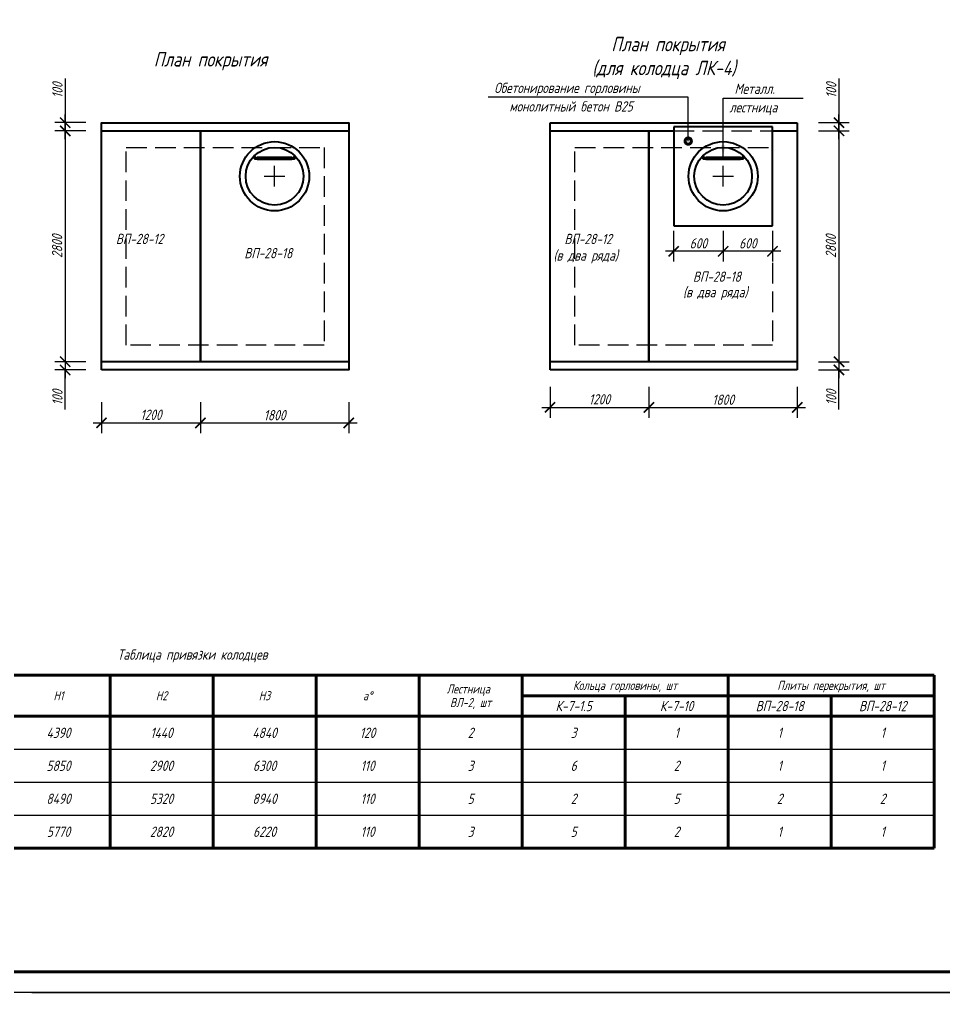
# Model space of a CAD drawing. Header units: millimetres. Extents: x 28488 to 58188, y -57829 to -36829.
# Drawn here: x 37037 to 48262, y -57829 to -46024 of the extents above; entities that cross this region are included whole.
import ezdxf
from ezdxf.enums import TextEntityAlignment as Align

# ---------------------------------------------------------------- set-up
doc = ezdxf.new("R2010")
doc.units = ezdxf.units.MM
doc.linetypes.add('GOST2.303 4', pattern=[7, 5, -2, 0])
doc.layers.get('0').update_dxf_attribs({"lineweight": 40})
for name, color, linetype in [('Линии', 7, 'Continuous'), ('Надписи', 7, 'Continuous'), ('СПДС_Надписи', 7, 'Continuous')]:
    doc.layers.add(name, color=color, linetype=linetype)
doc.styles.add('GOST 2.304', font='CS_Gost2304.shx', dxfattribs={"oblique": 15})
doc.dimstyles.new('SPDS', dxfattribs={"dimscale": 50, "dimtxt": 2.5, "dimasz": 2.5, "dimexe": 2.5, "dimexo": 0, "dimtad": 1, "dimdec": 0, "dimrnd": 0.001, "dimdsep": 46, "dimtxsty": 'GOST 2.304', "dimblk": 'ARCHTICK', "dimcen": 2.5, "dimdle": 2, "dimadec": 0, "dimazin": 2, "dimtfac": 1, "dimtdec": 0, "dimtmove": 1, "dimatfit": 3, "dimfxl": 5, "dimfxlon": 1, "dimtolj": 1, "dimtzin": 0, "dimarcsym": 0})

# ---------------------------------------------------------------- blocks, each defined once
blk = doc.blocks.new('_ArchTick')
at = {"color": 0, "linetype": 'ByBlock', "const_width": 0.15}
blk.add_lwpolyline([(-0.5, -0.5), (0.5, 0.5)], dxfattribs=at)
blk = doc.blocks.new('*D302')
at = {"layer": 'Defpoints', "color": 0, "ltscale": 50, "transparency": 16777216}
for p in [(43475, -49988), (44675, -49988), (44675, -50730)]:
    blk.add_point(p, dxfattribs=at)
at = {"layer": 'Надписи', "color": 0, "lineweight": -2, "ltscale": 50, "transparency": 16777216}
for p, q in [((43475, -50480), (43475, -50855)), ((44675, -50480), (44675, -50855)), ((43375, -50730), (44775, -50730))]:
    blk.add_line(p, q, dxfattribs=at)
at = {"layer": 'Надписи', "color": 0, "lineweight": -2, "ltscale": 50, "transparency": 16777216, "xscale": 125, "yscale": 125, "zscale": 125, "rotation": 180}
blk.add_blockref('_ArchTick', (43475, -50730), dxfattribs=at)
at = {"layer": 'Надписи', "color": 0, "lineweight": -2, "ltscale": 50, "transparency": 16777216, "xscale": 125, "yscale": 125, "zscale": 125}
blk.add_blockref('_ArchTick', (44675, -50730), dxfattribs=at)
at = {"layer": 'Надписи', "color": 0, "ltscale": 50, "transparency": 16777216, "insert": (44075, -50632), "char_height": 125, "attachment_point": 5, "style": 'GOST 2.304'}
blk.add_mtext('\\A1;1200', dxfattribs=at)
blk = doc.blocks.new('*D303')
at = {"layer": 'Defpoints', "color": 0, "ltscale": 50, "transparency": 16777216}
for p in [(44675, -49988), (46475, -49988), (46475, -50730)]:
    blk.add_point(p, dxfattribs=at)
at = {"layer": 'Надписи', "color": 0, "lineweight": -2, "ltscale": 50, "transparency": 16777216}
for p, q in [((44675, -50480), (44675, -50855)), ((46475, -50480), (46475, -50855)), ((44575, -50730), (46575, -50730))]:
    blk.add_line(p, q, dxfattribs=at)
at = {"layer": 'Надписи', "color": 0, "lineweight": -2, "ltscale": 50, "transparency": 16777216, "xscale": 125, "yscale": 125, "zscale": 125, "rotation": 180}
blk.add_blockref('_ArchTick', (44675, -50730), dxfattribs=at)
at = {"layer": 'Надписи', "color": 0, "lineweight": -2, "ltscale": 50, "transparency": 16777216, "xscale": 125, "yscale": 125, "zscale": 125}
blk.add_blockref('_ArchTick', (46475, -50730), dxfattribs=at)
at = {"layer": 'Надписи', "color": 0, "ltscale": 50, "transparency": 16777216, "insert": (45575, -50637), "char_height": 125, "attachment_point": 5, "style": 'GOST 2.304'}
blk.add_mtext('\\A1;1800', dxfattribs=at)
blk = doc.blocks.new('*D304')
at = {"layer": 'Defpoints', "color": 0, "ltscale": 50, "transparency": 16777216}
for p in [(44975, -47926), (45575, -47926), (44975, -48837)]:
    blk.add_point(p, dxfattribs=at)
at = {"layer": 'СПДС_Надписи', "color": 0, "lineweight": -2, "ltscale": 50, "transparency": 16777216}
for p, q in [((44975, -48587), (44975, -48962)), ((45575, -48587), (45575, -48962)), ((45675, -48837), (44875, -48837))]:
    blk.add_line(p, q, dxfattribs=at)
at = {"layer": 'СПДС_Надписи', "color": 0, "lineweight": -2, "ltscale": 50, "transparency": 16777216, "xscale": 125, "yscale": 125, "zscale": 125, "rotation": 180}
blk.add_blockref('_ArchTick', (44975, -48837), dxfattribs=at)
at = {"layer": 'СПДС_Надписи', "color": 0, "lineweight": -2, "ltscale": 50, "transparency": 16777216, "xscale": 125, "yscale": 125, "zscale": 125}
blk.add_blockref('_ArchTick', (45575, -48837), dxfattribs=at)
at = {"layer": 'СПДС_Надписи', "color": 0, "ltscale": 50, "transparency": 16777216, "insert": (45275, -48740), "char_height": 125, "attachment_point": 5, "style": 'GOST 2.304', "bg_fill": 3, "box_fill_scale": 1.1, "bg_fill_color": 256, "bg_fill_true_color": 13158600, "bg_fill_transparency": 0}
blk.add_mtext('\\A1;600', dxfattribs=at)
blk = doc.blocks.new('*D305')
at = {"layer": 'Defpoints', "color": 0, "ltscale": 50, "transparency": 16777216}
for p in [(45575, -47926), (46175, -47926), (45575, -48837)]:
    blk.add_point(p, dxfattribs=at)
at = {"layer": 'СПДС_Надписи', "color": 0, "lineweight": -2, "ltscale": 50, "transparency": 16777216}
for p, q in [((45575, -48587), (45575, -48962)), ((46175, -48587), (46175, -48962)), ((46275, -48837), (45475, -48837))]:
    blk.add_line(p, q, dxfattribs=at)
at = {"layer": 'СПДС_Надписи', "color": 0, "lineweight": -2, "ltscale": 50, "transparency": 16777216, "xscale": 125, "yscale": 125, "zscale": 125, "rotation": 180}
blk.add_blockref('_ArchTick', (45575, -48837), dxfattribs=at)
at = {"layer": 'СПДС_Надписи', "color": 0, "lineweight": -2, "ltscale": 50, "transparency": 16777216, "xscale": 125, "yscale": 125, "zscale": 125}
blk.add_blockref('_ArchTick', (46175, -48837), dxfattribs=at)
at = {"layer": 'СПДС_Надписи', "color": 0, "ltscale": 50, "transparency": 16777216, "insert": (45875, -48740), "char_height": 125, "attachment_point": 5, "style": 'GOST 2.304', "bg_fill": 3, "box_fill_scale": 1.1, "bg_fill_color": 256, "bg_fill_true_color": 13158600, "bg_fill_transparency": 0}
blk.add_mtext('\\A1;600', dxfattribs=at)
blk = doc.blocks.new('*D306')
at = {"layer": 'Defpoints', "color": 0, "ltscale": 50, "transparency": 16777216}
for p in [(45649, -47276), (46981, -47276), (45649, -47376)]:
    blk.add_point(p, dxfattribs=at)
at = {"layer": 'Надписи', "color": 0, "lineweight": -2, "ltscale": 50, "transparency": 16777216}
for p, q in [((46981, -46739), (46981, -47276)), ((46981, -47476), (46981, -47176)), ((46731, -47276), (47106, -47276)), ((46731, -47376), (47106, -47376))]:
    blk.add_line(p, q, dxfattribs=at)
at = {"layer": 'Надписи', "color": 0, "lineweight": -2, "ltscale": 50, "transparency": 16777216, "xscale": 125, "yscale": 125, "zscale": 125}
for p, rotation in [((46981, -47276), 90), ((46981, -47376), 270)]:
    blk.add_blockref('_ArchTick', p, dxfattribs=dict(at, rotation=rotation))
at = {"layer": 'Надписи', "color": 0, "ltscale": 50, "transparency": 16777216, "insert": (46887, -46883), "char_height": 125, "attachment_point": 5, "rotation": 90, "style": 'GOST 2.304'}
blk.add_mtext('\\A1;100', dxfattribs=at)
blk = doc.blocks.new('*D307')
at = {"layer": 'Defpoints', "color": 0, "ltscale": 50, "transparency": 16777216}
for p in [(45649, -47376), (45649, -50176), (46981, -50176)]:
    blk.add_point(p, dxfattribs=at)
at = {"layer": 'Надписи', "color": 0, "lineweight": -2, "ltscale": 50, "transparency": 16777216}
for p, q in [((46981, -47276), (46981, -50276)), ((46731, -47376), (47106, -47376)), ((46731, -50176), (47106, -50176))]:
    blk.add_line(p, q, dxfattribs=at)
at = {"layer": 'Надписи', "color": 0, "lineweight": -2, "ltscale": 50, "transparency": 16777216, "xscale": 125, "yscale": 125, "zscale": 125}
for p, rotation in [((46981, -47376), 90), ((46981, -50176), 270)]:
    blk.add_blockref('_ArchTick', p, dxfattribs=dict(at, rotation=rotation))
at = {"layer": 'Надписи', "color": 0, "ltscale": 50, "transparency": 16777216, "insert": (46882, -48776), "char_height": 125, "attachment_point": 5, "rotation": 90, "style": 'GOST 2.304'}
blk.add_mtext('\\A1;2800', dxfattribs=at)
blk = doc.blocks.new('*D308')
at = {"layer": 'Defpoints', "color": 0, "ltscale": 50, "transparency": 16777216}
for p in [(45649, -50176), (45649, -50276), (46981, -50276)]:
    blk.add_point(p, dxfattribs=at)
at = {"layer": 'Надписи', "color": 0, "lineweight": -2, "ltscale": 50, "transparency": 16777216}
for p, q in [((46981, -50076), (46981, -50376)), ((46731, -50176), (47106, -50176)), ((46731, -50276), (47106, -50276)), ((46981, -50754), (46981, -50276))]:
    blk.add_line(p, q, dxfattribs=at)
at = {"layer": 'Надписи', "color": 0, "lineweight": -2, "ltscale": 50, "transparency": 16777216, "xscale": 125, "yscale": 125, "zscale": 125}
for p, rotation in [((46981, -50176), 90), ((46981, -50276), 270)]:
    blk.add_blockref('_ArchTick', p, dxfattribs=dict(at, rotation=rotation))
at = {"layer": 'Надписи', "color": 0, "ltscale": 50, "transparency": 16777216, "insert": (46887, -50610), "char_height": 125, "attachment_point": 5, "rotation": 90, "style": 'GOST 2.304'}
blk.add_mtext('\\A1;100', dxfattribs=at)
blk = doc.blocks.new('*U10')
at = {"ltscale": 50}
blk.add_lwpolyline([(-900, 200), (900, 200), (900, -2600), (-900, -2600)], close=True, dxfattribs=at)
blk.add_circle((0, -350), 350, dxfattribs=at)
at = {"layer": 'Линии'}
for p, q in [((0, -475), (0, -225)), ((-125, -350), (125, -350))]:
    blk.add_line(p, q, dxfattribs=at)
at = {"layer": 'Надписи', "ltscale": 50, "style": 'GOST 2.304', "oblique": 15}
blk.add_text('ВП-28-18', height=125, dxfattribs=at).set_placement((-367, -1345))
blk = doc.blocks.new('*U11')
at = {"ltscale": 50}
blk.add_lwpolyline([(-600, 200), (600, 200), (600, -2600), (-600, -2600)], close=True, dxfattribs=at)
at = {"layer": 'Надписи', "ltscale": 50, "style": 'GOST 2.304', "oblique": 15}
blk.add_text('ВП-28-12', height=125, dxfattribs=at).set_placement((-426, -1173))
blk = doc.blocks.new('*D309')
at = {"layer": 'Defpoints', "color": 0, "ltscale": 50, "transparency": 16777216}
for p in [(37592, -47276), (38923, -47276), (38923, -47376)]:
    blk.add_point(p, dxfattribs=at)
at = {"layer": 'Надписи', "color": 0, "lineweight": -2, "ltscale": 50, "transparency": 16777216}
for p, q in [((37592, -46739), (37592, -47276)), ((37592, -47476), (37592, -47176)), ((37842, -47276), (37467, -47276)), ((37842, -47376), (37467, -47376))]:
    blk.add_line(p, q, dxfattribs=at)
at = {"layer": 'Надписи', "color": 0, "lineweight": -2, "ltscale": 50, "transparency": 16777216, "xscale": 125, "yscale": 125, "zscale": 125}
for p, rotation in [((37592, -47276), 90), ((37592, -47376), 270)]:
    blk.add_blockref('_ArchTick', p, dxfattribs=dict(at, rotation=rotation))
at = {"layer": 'Надписи', "color": 0, "ltscale": 50, "transparency": 16777216, "insert": (37498, -46883), "char_height": 125, "attachment_point": 5, "rotation": 90, "style": 'GOST 2.304'}
blk.add_mtext('\\A1;100', dxfattribs=at)
blk = doc.blocks.new('*D310')
at = {"layer": 'Defpoints', "color": 0, "ltscale": 50, "transparency": 16777216}
for p in [(38923, -47376), (37592, -50176), (38923, -50176)]:
    blk.add_point(p, dxfattribs=at)
at = {"layer": 'Надписи', "color": 0, "lineweight": -2, "ltscale": 50, "transparency": 16777216}
for p, q in [((37592, -47276), (37592, -50276)), ((37842, -47376), (37467, -47376)), ((37842, -50176), (37467, -50176))]:
    blk.add_line(p, q, dxfattribs=at)
at = {"layer": 'Надписи', "color": 0, "lineweight": -2, "ltscale": 50, "transparency": 16777216, "xscale": 125, "yscale": 125, "zscale": 125}
for p, rotation in [((37592, -47376), 90), ((37592, -50176), 270)]:
    blk.add_blockref('_ArchTick', p, dxfattribs=dict(at, rotation=rotation))
at = {"layer": 'Надписи', "color": 0, "ltscale": 50, "transparency": 16777216, "insert": (37494, -48776), "char_height": 125, "attachment_point": 5, "rotation": 90, "style": 'GOST 2.304'}
blk.add_mtext('\\A1;2800', dxfattribs=at)
blk = doc.blocks.new('*D311')
at = {"layer": 'Defpoints', "color": 0, "ltscale": 50, "transparency": 16777216}
for p in [(37592, -50276), (38923, -50176), (38923, -50276)]:
    blk.add_point(p, dxfattribs=at)
at = {"layer": 'Надписи', "color": 0, "lineweight": -2, "ltscale": 50, "transparency": 16777216}
for p, q in [((37592, -50076), (37592, -50376)), ((37842, -50176), (37467, -50176)), ((37842, -50276), (37467, -50276)), ((37592, -50754), (37592, -50276))]:
    blk.add_line(p, q, dxfattribs=at)
at = {"layer": 'Надписи', "color": 0, "lineweight": -2, "ltscale": 50, "transparency": 16777216, "xscale": 125, "yscale": 125, "zscale": 125}
for p, rotation in [((37592, -50176), 90), ((37592, -50276), 270)]:
    blk.add_blockref('_ArchTick', p, dxfattribs=dict(at, rotation=rotation))
at = {"layer": 'Надписи', "color": 0, "ltscale": 50, "transparency": 16777216, "insert": (37498, -50610), "char_height": 125, "attachment_point": 5, "rotation": 90, "style": 'GOST 2.304'}
blk.add_mtext('\\A1;100', dxfattribs=at)
blk = doc.blocks.new('*D312')
at = {"layer": 'Defpoints', "color": 0, "ltscale": 50, "transparency": 16777216}
for p in [(38033, -50176), (39233, -50176), (39233, -50918)]:
    blk.add_point(p, dxfattribs=at)
at = {"layer": 'Надписи', "color": 0, "lineweight": -2, "ltscale": 50, "transparency": 16777216}
for p, q in [((38033, -50668), (38033, -51043)), ((39233, -50668), (39233, -51043)), ((37933, -50918), (39333, -50918))]:
    blk.add_line(p, q, dxfattribs=at)
at = {"layer": 'Надписи', "color": 0, "lineweight": -2, "ltscale": 50, "transparency": 16777216, "xscale": 125, "yscale": 125, "zscale": 125, "rotation": 180}
blk.add_blockref('_ArchTick', (38033, -50918), dxfattribs=at)
at = {"layer": 'Надписи', "color": 0, "lineweight": -2, "ltscale": 50, "transparency": 16777216, "xscale": 125, "yscale": 125, "zscale": 125}
blk.add_blockref('_ArchTick', (39233, -50918), dxfattribs=at)
at = {"layer": 'Надписи', "color": 0, "ltscale": 50, "transparency": 16777216, "insert": (38633, -50820), "char_height": 125, "attachment_point": 5, "style": 'GOST 2.304'}
blk.add_mtext('\\A1;1200', dxfattribs=at)
blk = doc.blocks.new('*D313')
at = {"layer": 'Defpoints', "color": 0, "ltscale": 50, "transparency": 16777216}
for p in [(39233, -50176), (41033, -50176), (41033, -50918)]:
    blk.add_point(p, dxfattribs=at)
at = {"layer": 'Надписи', "color": 0, "lineweight": -2, "ltscale": 50, "transparency": 16777216}
for p, q in [((39233, -50668), (39233, -51043)), ((41033, -50668), (41033, -51043)), ((39133, -50918), (41133, -50918))]:
    blk.add_line(p, q, dxfattribs=at)
at = {"layer": 'Надписи', "color": 0, "lineweight": -2, "ltscale": 50, "transparency": 16777216, "xscale": 125, "yscale": 125, "zscale": 125, "rotation": 180}
blk.add_blockref('_ArchTick', (39233, -50918), dxfattribs=at)
at = {"layer": 'Надписи', "color": 0, "lineweight": -2, "ltscale": 50, "transparency": 16777216, "xscale": 125, "yscale": 125, "zscale": 125}
blk.add_blockref('_ArchTick', (41033, -50918), dxfattribs=at)
at = {"layer": 'Надписи', "color": 0, "ltscale": 50, "transparency": 16777216, "insert": (40133, -50825), "char_height": 125, "attachment_point": 5, "style": 'GOST 2.304'}
blk.add_mtext('\\A1;1800', dxfattribs=at)

msp = doc.modelspace()

# ---------------------------------------------------------------- linework, layer by layer
at = {"ltscale": 50}
for p, q in [((43475.3, -50276.3), (43475.3, -47276.3)), ((43475.3, -47276.3), (46475.3, -47276.3)), ((46175.3, -47326.3), (44975.3, -47326.3)), ((44975.3, -47326.3), (44975.3, -48526.3)), ((46175.3, -48526.3), (46175.3, -47326.3)), ((46475.3, -47276.3), (46475.3, -50276.3)), ((44675.3, -50176.3), (44675.3, -47376.3)), ((44675.3, -47376.3), (44975.3, -47376.3)), ((46175.3, -47376.3), (46475.3, -47376.3)), ((46475.3, -47376.3), (46475.3, -50176.3)), ((40342.6, -47700.6), (39922.6, -47700.6)), ((39922.6, -47720.6), (40342.6, -47720.6)), ((45785.3, -47700.6), (45365.3, -47700.6)), ((45365.3, -47720.6), (45785.3, -47720.6)), ((44975.3, -48526.3), (46175.3, -48526.3)), ((46475.3, -50276.3), (43475.3, -50276.3)), ((46475.3, -50176.3), (44675.3, -50176.3))]:
    msp.add_line(p, q, dxfattribs=at)
for points in [[(38032.6, -50276.3), (38032.6, -47276.3), (41032.6, -47276.3), (41032.6, -50276.3)], [(43475.3, -47376.3), (44675.3, -47376.3), (44675.3, -50176.3), (43475.3, -50176.3)]]:
    msp.add_lwpolyline(points, close=True, dxfattribs=at)
at = {"color": 7, "linetype": 'Continuous', "ltscale": 50}
for points in [[(39909.7, -47703.5), (39885, -47678.9)], [(40355.5, -47703.5), (40380.2, -47678.9)], [(45352.4, -47703.5), (45327.7, -47678.9)], [(45798.3, -47703.5), (45822.9, -47678.9)], [(39871.3, -47693.4), (39895.5, -47717.7)], [(40393.9, -47693.4), (40369.7, -47717.7)], [(45314, -47693.4), (45338.3, -47717.7)], [(45836.7, -47693.4), (45812.4, -47717.7)]]:
    msp.add_lwpolyline(points, dxfattribs=at)
at = {"ltscale": 50}
for centre, radius in [((40132.6, -47926.3), 420), ((45575.3, -47926.3), 420), ((45575.3, -47926.3), 350), ((39902.6, -47710.6), 10), ((39922.6, -47710.6), 10), ((40342.6, -47710.6), 10), ((40362.6, -47710.6), 10), ((45345.3, -47710.6), 10), ((45365.3, -47710.6), 10), ((45785.3, -47710.6), 10), ((45805.3, -47710.6), 10)]:
    msp.add_circle(centre, radius, dxfattribs=at)
at = {"layer": 'Линии', "ltscale": 50}
msp.add_line((43475.3, -47376.3), (44975.3, -47376.3), dxfattribs=at)
at = {"layer": 'Линии', "linetype": 'GOST2.303 4', "ltscale": 50}
msp.add_line((44975.3, -47376.3), (46175.3, -47376.3), dxfattribs=at)
at = {"layer": 'Линии'}
for p, q in [((45575.3, -48051.3), (45575.3, -47801.3)), ((45450.3, -47926.3), (45700.3, -47926.3))]:
    msp.add_line(p, q, dxfattribs=at)
at = {"layer": 'Линии', "ltscale": 50}
for points in [[(38032.6, -47376.3), (41032.6, -47376.3), (41032.6, -50176.3), (38032.6, -50176.3), (38032.6, -47376.3)], [(46175.3, -47376.3), (46475.3, -47376.3), (46475.3, -50176.3), (43475.3, -50176.3), (43475.3, -47376.3)]]:
    msp.add_lwpolyline(points, dxfattribs=at)
at = {"layer": 'Линии', "linetype": 'GOST2.303 4', "ltscale": 50}
for points in [[(38332.6, -49976.3), (38332.6, -47576.3), (40732.6, -47576.3), (40732.6, -49976.3)], [(43775.3, -49976.3), (43775.3, -47576.3), (46175.3, -47576.3), (46175.3, -49976.3)]]:
    msp.add_lwpolyline(points, close=True, dxfattribs=at)
at = {"layer": 'Надписи', "ltscale": 50}
for p, q in [((45151.7, -46966.2), (42722.9, -46966.2)), ((45151.7, -47499.4), (45151.7, -46966.2)), ((45575.3, -47700.6), (45575.3, -46977.2)), ((45575.3, -46977.2), (46546.3, -46977.2))]:
    msp.add_line(p, q, dxfattribs=at)
at = {"layer": 'Надписи', "linetype": 'Continuous', "lineweight": 60, "ltscale": 50}
for p, q in [((30136.1, -53978), (48136.1, -53978)), ((38136.1, -53978), (38136.1, -56078)), ((39386.1, -53978), (39386.1, -56078)), ((40636.1, -53978), (40636.1, -56078)), ((41886.1, -53978), (41886.1, -56078)), ((43136.1, -53978), (43136.1, -56078)), ((45636.1, -53978), (45636.1, -56078)), ((48136.1, -53978), (48136.1, -56078)), ((43136.1, -54228), (48136.1, -54228)), ((44386.1, -54228), (44386.1, -56078)), ((46886.1, -54228), (46886.1, -56078)), ((30136.1, -54478), (48136.1, -54478)), ((30136.1, -56078), (48136.1, -56078))]:
    msp.add_line(p, q, dxfattribs=at)
at = {"layer": 'Надписи', "color": 0, "linetype": 'Continuous', "lineweight": 25, "ltscale": 50}
for p, q in [((30136.1, -54878), (41886.1, -54878)), ((30136.1, -55278), (41886.1, -55278)), ((30136.1, -55678), (41886.1, -55678))]:
    msp.add_line(p, q, dxfattribs=at)
at = {"layer": 'Надписи', "linetype": 'Continuous', "lineweight": 25, "ltscale": 50}
for p, q in [((41886.1, -54878), (48136.1, -54878)), ((41886.1, -55278), (48136.1, -55278)), ((41886.1, -55678), (48136.1, -55678))]:
    msp.add_line(p, q, dxfattribs=at)
at = {"layer": 'Надписи'}
for p, q in [((58188.1, -57828.8), (28488.1, -57828.8)), ((37188.1, -57828.8), (58188.1, -57828.8))]:
    msp.add_line(p, q, dxfattribs=at)
at = {"layer": 'Надписи', "lineweight": 60}
msp.add_lwpolyline([(57938.1, -37078.8), (29488.1, -37078.8), (29488.1, -57578.8), (57938.1, -57578.8)], close=True, dxfattribs=at)
at = {"layer": 'Надписи', "ltscale": 50, "const_width": 75}
msp.add_lwpolyline([(45170.5, -47499.4, 1), (45133, -47499.4, 1)], format="xyb", close=True, dxfattribs=at)
at = {"layer": 'Надписи', "ltscale": 50}
msp.add_solid([(45575.3, -47700.6), (45550.2, -47550.4), (45600.5, -47550.4)], dxfattribs=at)

# ---------------------------------------------------------------- block references
at = {"ltscale": 50}
for name, p in [('*U11', (38632.6, -47576.3)), ('*U10', (40132.6, -47576.3))]:
    msp.add_blockref(name, p, dxfattribs=at)

# ---------------------------------------------------------------- texts
at = {"layer": 'Надписи', "linetype": 'Continuous', "ltscale": 50, "style": 'GOST 2.304', "oblique": 15}
for s, p in [('План покрытия', (44218, -46410.3)), ('План покрытия', (38667.2, -46595.5)), ('(для колодца ЛК-4)', (43985.9, -46700.1))]:
    msp.add_text(s, height=175, dxfattribs=at).set_placement(p)
at = {"layer": 'Надписи', "ltscale": 50, "style": 'GOST 2.304', "oblique": 15}
for s, p in [('Обетонирование горловины', (42797.9, -46916.2)), ('Металл.', (45712.8, -46927.2)), ('монолитный бетон В25', (42982, -47141.2)), ('лестница', (45650.3, -47152.2)), ('ВП-28-12', (43649.3, -48749.7)), ('(в два ряда)', (43516.2, -48949.5)), ('ВП-28-18', (45208.8, -49206.9)), ('(в два ряда)', (45088.3, -49394.3))]:
    msp.add_text(s, height=125, dxfattribs=at).set_placement(p)
at = {"layer": 'Надписи', "color": 7, "linetype": 'Continuous', "ltscale": 50, "style": 'GOST 2.304', "oblique": 15}
for s, height, p in [('Таблица привязки колодцев', 125, (39136.1, -53728)), ('Кольца горловины, шт', 110, (44386.1, -54103)), ('Плиты перекрытия, шт', 110, (46886.1, -54103)), ('H1', 110, (37511.1, -54228)), ('H2', 110, (38761.1, -54228)), ('H3', 110, (40011.1, -54228)), ('a°', 110, (41261.1, -54228)), ('Лестница ', 110, (42511.1, -54145.5)), ('ВЛ-2, шт', 110, (42511.1, -54310.5)), ('К-7-1.5', 125, (43761.1, -54353)), ('К-7-10', 125, (45011.1, -54353)), ('ВП-28-18', 125, (46261.1, -54353)), ('ВП-28-12', 125, (47511.1, -54353)), ('4390', 125, (37511.1, -54678)), ('1440', 125, (38761.1, -54678)), ('4840', 125, (40011.1, -54678)), ('120', 125, (41261.1, -54678)), ('2', 125, (42511.1, -54678)), ('3', 125, (43761.1, -54678)), ('1', 125, (45011.1, -54678)), ('1', 125, (46261.1, -54678)), ('1', 125, (47511.1, -54678)), ('5850', 125, (37511.1, -55078)), ('2900', 125, (38761.1, -55078)), ('6300', 125, (40011.1, -55078)), ('110', 125, (41261.1, -55078)), ('3', 125, (42511.1, -55078)), ('6', 125, (43761.1, -55078)), ('2', 125, (45011.1, -55078)), ('1', 125, (46261.1, -55078)), ('1', 125, (47511.1, -55078)), ('8490', 125, (37511.1, -55478)), ('5320', 125, (38761.1, -55478)), ('8940', 125, (40011.1, -55478)), ('110', 125, (41261.1, -55478)), ('5', 125, (42511.1, -55478)), ('2', 125, (43761.1, -55478)), ('5', 125, (45011.1, -55478)), ('2', 125, (46261.1, -55478)), ('2', 125, (47511.1, -55478)), ('5770', 125, (37511.1, -55878)), ('2820', 125, (38761.1, -55878)), ('6220', 125, (40011.1, -55878)), ('110', 125, (41261.1, -55878)), ('3', 125, (42511.1, -55878)), ('5', 125, (43761.1, -55878)), ('2', 125, (45011.1, -55878)), ('1', 125, (46261.1, -55878)), ('1', 125, (47511.1, -55878))]:
    msp.add_text(s, height=height, dxfattribs=at).set_placement(p, align=Align.MIDDLE_CENTER)

# ---------------------------------------------------------------- dimensions: what is measured, and where the dimension line sits
at = {"layer": 'Надписи', "ltscale": 50}
for base, p1, p2, picture, middle in [((37592.2, -47276.3), (38923.4, -47376.3), (38923.4, -47276.3), '*D309', (37592.2, -46882.7)), ((46980.7, -47276.3), (45649.5, -47376.3), (45649.5, -47276.3), '*D306', (46980.7, -46882.7)), ((37592.2, -50276.3), (38923.4, -50176.3), (38923.4, -50276.3), '*D311', (37592.2, -50610.3)), ((46980.7, -50276.3), (45649.5, -50176.3), (45649.5, -50276.3), '*D308', (46980.7, -50610.3))]:
    dim = msp.add_linear_dim(base=base, p1=p1, p2=p2, angle=90, dimstyle='SPDS', override={"dimscale": 50}, dxfattribs=at)
    dim.commit()
    dim.dimension.update_dxf_attribs({"geometry": picture, "text_midpoint": middle, "dimtype": 160})
dim = msp.add_linear_dim(base=(37592.2, -50176.3), p1=(38923.4, -47376.3), p2=(38923.4, -50176.3), angle=90, dimstyle='SPDS', override={"dimscale": 50}, dxfattribs=at)
dim.commit()
dim.dimension.update_dxf_attribs({"geometry": '*D310', "text_midpoint": (37493.6, -48776.3)})
for base, p1, p2, picture, middle in [((44675.3, -50730.3), (43475.3, -49988.1), (44675.3, -49988.1), '*D302', (44075.3, -50631.8)), ((46475.3, -50730.3), (44675.3, -49988.1), (46475.3, -49988.1), '*D303', (45575.3, -50636.6)), ((39232.6, -50918.5), (38032.6, -50176.3), (39232.6, -50176.3), '*D312', (38632.6, -50819.9)), ((41032.6, -50918.5), (39232.6, -50176.3), (41032.6, -50176.3), '*D313', (40132.6, -50824.7))]:
    dim = msp.add_linear_dim(base=base, p1=p1, p2=p2, dimstyle='SPDS', override={"dimscale": 50}, dxfattribs=at)
    dim.commit()
    dim.dimension.update_dxf_attribs({"geometry": picture, "text_midpoint": middle})

# ---------------------------------------------------------------- next in the draw order: dimensions: what is measured, and where the dimension line sits
at = {"layer": 'СПДС_Надписи', "ltscale": 50}
dim = msp.add_linear_dim(base=(44975.3, -48837), p1=(45575.3, -47926.3), p2=(44975.3, -47926.3), dimstyle='SPDS', override={"dimtfill": 1, "dimarcsym": 1}, dxfattribs=at)
dim.commit()
dim.dimension.update_dxf_attribs({"geometry": '*D304', "text_midpoint": (45275.3, -48739.7)})

# ---------------------------------------------------------------- next in the draw order: dimensions: what is measured, and where the dimension line sits
dim = msp.add_linear_dim(base=(45575.3, -48837), p1=(46175.3, -47926.3), p2=(45575.3, -47926.3), dimstyle='SPDS', override={"dimtfill": 1, "dimarcsym": 1}, dxfattribs=at)
dim.commit()
dim.dimension.update_dxf_attribs({"geometry": '*D305', "text_midpoint": (45875.3, -48739.7)})

# ---------------------------------------------------------------- next in the draw order: dimensions: what is measured, and where the dimension line sits
at = {"layer": 'Надписи', "ltscale": 50}
dim = msp.add_linear_dim(base=(46980.7, -50176.3), p1=(45649.5, -47376.3), p2=(45649.5, -50176.3), angle=90, dimstyle='SPDS', override={"dimscale": 50}, dxfattribs=at)
dim.commit()
dim.dimension.update_dxf_attribs({"geometry": '*D307', "text_midpoint": (46882.1, -48776.3)})

doc.saveas('drawing.dxf')
